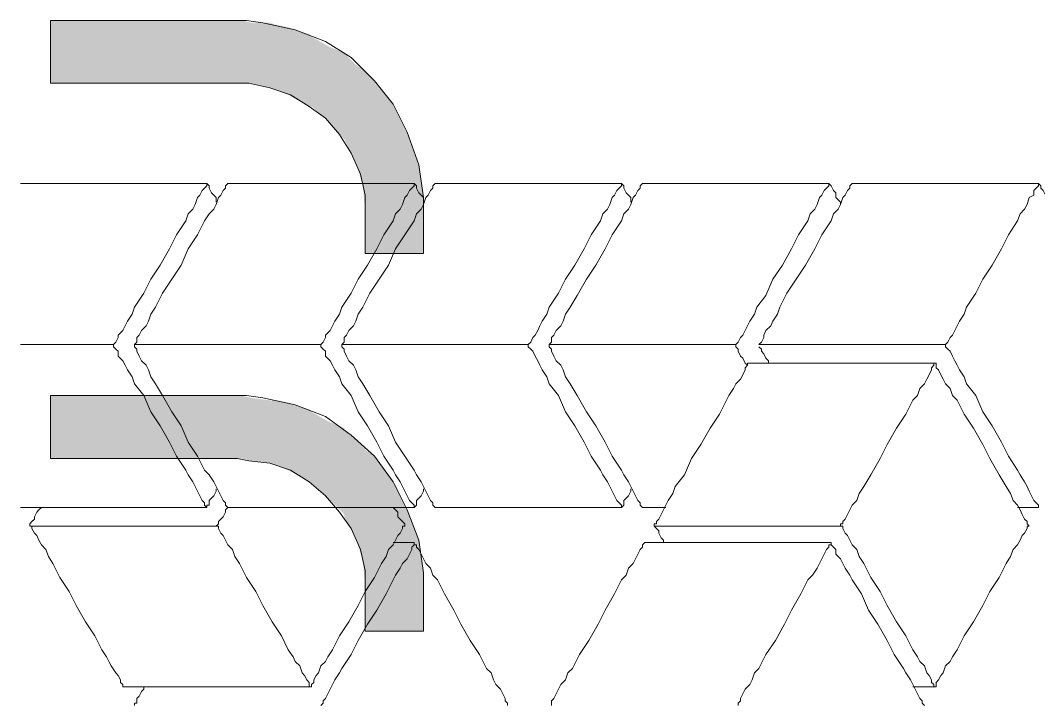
# Model space of a CAD drawing. Header units: millimetres. Extents: x 0 to 210, y 0 to 297.
# Drawn here: x 15.83 to 34.33, y 105.92 to 118.36 of the extents above; entities that cross this region are included whole.
import ezdxf

# ---------------------------------------------------------------- set-up
doc = ezdxf.new("R2010")
doc.units = ezdxf.units.MM
doc.header["$MEASUREMENT"] = 0
doc.layers.get('0').update_dxf_attribs({"linetype": 'CONTINUOUS'})

msp = doc.modelspace()

# ---------------------------------------------------------------- hatches: boundary and pattern name
at = {"true_color": 0x42556b}
for points in [[(16.425, 118.364), (16.383, 117.221), (16.383, 118.364)], [(16.425, 118.364), (16.425, 117.221), (16.383, 117.221)], [(16.552, 118.364), (16.425, 117.221), (16.425, 118.364)], [(16.552, 118.364), (16.552, 117.221), (16.425, 117.221)], [(16.722, 118.364), (16.552, 117.221), (16.552, 118.364)], [(16.722, 118.364), (16.722, 117.221), (16.552, 117.221)], [(16.806, 118.364), (16.722, 117.221), (16.722, 118.364)], [(16.806, 118.364), (16.806, 117.221), (16.722, 117.221)], [(16.933, 118.364), (16.806, 117.221), (16.806, 118.364)], [(16.933, 118.364), (16.933, 117.221), (16.806, 117.221)], [(17.187, 118.364), (16.933, 117.221), (16.933, 118.364)], [(17.187, 118.364), (17.187, 117.221), (16.933, 117.221)], [(17.484, 118.364), (17.187, 117.221), (17.187, 118.364)], [(17.484, 118.364), (17.484, 117.221), (17.187, 117.221)], [(18.076, 118.364), (17.484, 117.221), (17.484, 118.364)], [(18.076, 118.364), (18.076, 117.221), (17.484, 117.221)], [(18.711, 118.364), (18.076, 117.221), (18.076, 118.364)], [(18.711, 118.364), (18.711, 117.221), (18.076, 117.221)], [(19.008, 118.364), (18.711, 117.221), (18.711, 118.364)], [(19.008, 118.364), (19.008, 117.221), (18.711, 117.221)], [(19.262, 118.364), (19.008, 117.221), (19.008, 118.364)], [(19.262, 118.364), (19.262, 117.221), (19.008, 117.221)], [(19.389, 118.364), (19.262, 117.221), (19.262, 118.364)], [(19.389, 118.364), (19.389, 117.221), (19.262, 117.221)], [(19.473, 118.364), (19.389, 117.221), (19.389, 118.364)], [(19.473, 118.364), (19.473, 117.221), (19.389, 117.221)], [(19.643, 118.364), (19.473, 117.221), (19.473, 118.364)], [(19.643, 118.364), (19.643, 117.221), (19.473, 117.221)], [(19.77, 118.364), (19.643, 117.221), (19.643, 118.364)], [(19.77, 118.364), (19.77, 117.221), (19.643, 117.221)], [(19.812, 118.364), (19.77, 117.221), (19.77, 118.364)], [(19.812, 118.364), (19.812, 117.221), (19.77, 117.221)], [(19.854, 118.364), (19.812, 117.221), (19.812, 118.364)], [(19.854, 118.364), (19.854, 117.221), (19.812, 117.221)], [(20.024, 118.322), (19.854, 117.221), (19.854, 118.364)], [(20.024, 118.322), (20.024, 117.221), (19.854, 117.221)], [(20.362, 118.322), (20.024, 117.221), (20.024, 118.322)], [(20.362, 118.322), (20.362, 117.136), (20.024, 117.221)], [(20.489, 118.279), (20.362, 117.136), (20.362, 118.322)], [(20.489, 118.279), (20.489, 117.094), (20.362, 117.136)], [(20.701, 118.237), (20.489, 117.094), (20.489, 118.279)], [(20.701, 118.237), (20.701, 117.009), (20.489, 117.094)], [(21.082, 118.11), (20.701, 117.009), (20.701, 118.237)], [(21.082, 118.11), (21.082, 116.798), (20.701, 117.009)], [(21.124, 118.068), (21.082, 116.798), (21.082, 118.11)], [(21.124, 118.068), (21.124, 116.798), (21.082, 116.798)], [(21.421, 117.898), (21.124, 116.798), (21.124, 118.068)], [(21.421, 117.898), (21.421, 116.544), (21.124, 116.798)], [(21.717, 117.771), (21.421, 116.544), (21.421, 117.898)], [(21.717, 117.771), (21.717, 116.205), (21.421, 116.544)], [(21.929, 117.56), (21.717, 116.205), (21.717, 117.771)], [(21.929, 117.56), (21.929, 115.782), (21.717, 116.205)], [(22.056, 117.475), (21.929, 115.782), (21.929, 117.56)], [(22.056, 117.475), (22.056, 115.358), (21.929, 115.782)], [(22.098, 117.433), (22.056, 115.358), (22.056, 117.475)], [(22.098, 117.433), (22.098, 114.893), (22.056, 115.358)], [(22.14, 117.39), (22.098, 114.131), (22.098, 117.433)], [(22.14, 117.39), (22.14, 114.131), (22.098, 114.131)], [(22.183, 117.348), (22.14, 114.131), (22.14, 117.39)], [(22.183, 117.348), (22.183, 114.131), (22.14, 114.131)], [(22.352, 117.136), (22.183, 114.131), (22.183, 117.348)], [(22.352, 117.136), (22.352, 114.131), (22.183, 114.131)], [(22.606, 116.84), (22.352, 114.131), (22.352, 117.136)], [(22.606, 116.84), (22.606, 114.131), (22.352, 114.131)], [(22.648, 116.755), (22.606, 114.131), (22.606, 116.84)], [(22.648, 116.755), (22.648, 114.131), (22.606, 114.131)], [(22.902, 116.247), (22.648, 114.131), (22.648, 116.755)], [(22.902, 116.247), (22.902, 114.131), (22.648, 114.131)], [(22.987, 115.951), (22.902, 114.131), (22.902, 116.247)], [(22.987, 115.951), (22.987, 114.131), (22.902, 114.131)], [(23.072, 115.739), (22.987, 114.131), (22.987, 115.951)], [(23.072, 115.739), (23.072, 114.131), (22.987, 114.131)], [(23.114, 115.443), (23.072, 114.131), (23.072, 115.739)], [(23.114, 115.443), (23.114, 114.131), (23.072, 114.131)], [(23.156, 115.231), (23.114, 114.131), (23.114, 115.443)], [(23.156, 115.231), (23.156, 114.131), (23.114, 114.131)], [(16.425, 111.548), (16.383, 110.405), (16.383, 111.548)], [(16.425, 111.548), (16.425, 110.405), (16.383, 110.405)], [(16.552, 111.548), (16.425, 110.405), (16.425, 111.548)], [(16.552, 111.548), (16.552, 110.405), (16.425, 110.405)], [(16.722, 111.548), (16.552, 110.405), (16.552, 111.548)], [(16.722, 111.548), (16.722, 110.405), (16.552, 110.405)], [(16.806, 111.548), (16.722, 110.405), (16.722, 111.548)], [(16.806, 111.548), (16.806, 110.405), (16.722, 110.405)], [(16.933, 111.548), (16.806, 110.405), (16.806, 111.548)], [(16.933, 111.548), (16.933, 110.405), (16.806, 110.405)], [(17.187, 111.548), (16.933, 110.405), (16.933, 111.548)], [(17.187, 111.548), (17.187, 110.405), (16.933, 110.405)], [(17.484, 111.548), (17.187, 110.405), (17.187, 111.548)], [(17.484, 111.548), (17.484, 110.405), (17.187, 110.405)], [(18.076, 111.548), (17.484, 110.405), (17.484, 111.548)], [(18.076, 111.548), (18.076, 110.405), (17.484, 110.405)], [(18.711, 111.548), (18.076, 110.405), (18.076, 111.548)], [(18.711, 111.548), (18.711, 110.405), (18.076, 110.405)], [(19.008, 111.548), (18.711, 110.405), (18.711, 111.548)], [(19.008, 111.548), (19.008, 110.405), (18.711, 110.405)], [(19.262, 111.548), (19.008, 110.405), (19.008, 111.548)], [(19.262, 111.548), (19.262, 110.405), (19.008, 110.405)], [(19.389, 111.548), (19.262, 110.405), (19.262, 111.548)], [(19.389, 111.548), (19.389, 110.405), (19.262, 110.405)], [(19.473, 111.548), (19.389, 110.405), (19.389, 111.548)], [(19.473, 111.548), (19.473, 110.405), (19.389, 110.405)], [(19.643, 111.548), (19.473, 110.405), (19.473, 111.548)], [(19.643, 111.548), (19.643, 110.405), (19.473, 110.405)], [(19.77, 111.548), (19.643, 110.405), (19.643, 111.548)], [(19.77, 111.548), (19.77, 110.405), (19.643, 110.405)], [(19.812, 111.548), (19.77, 110.405), (19.77, 111.548)], [(19.812, 111.548), (19.812, 110.405), (19.77, 110.405)], [(19.854, 111.548), (19.812, 110.405), (19.812, 111.548)], [(19.854, 111.548), (19.854, 110.405), (19.812, 110.405)], [(20.024, 111.506), (19.854, 110.405), (19.854, 111.548)], [(20.024, 111.506), (20.024, 110.363), (19.854, 110.405)], [(20.362, 111.464), (20.024, 110.363), (20.024, 111.506)], [(20.362, 111.464), (20.362, 110.321), (20.024, 110.363)], [(20.489, 111.464), (20.362, 110.321), (20.362, 111.464)], [(20.489, 111.464), (20.489, 110.278), (20.362, 110.321)], [(20.701, 111.421), (20.489, 110.278), (20.489, 111.464)], [(20.701, 111.421), (20.701, 110.194), (20.489, 110.278)], [(21.082, 111.294), (20.701, 110.194), (20.701, 111.421)], [(21.082, 111.294), (21.082, 109.982), (20.701, 110.194)], [(21.124, 111.252), (21.082, 109.982), (21.082, 111.294)], [(21.124, 111.252), (21.124, 109.94), (21.082, 109.982)], [(21.421, 111.083), (21.124, 109.94), (21.124, 111.252)], [(21.421, 111.083), (21.421, 109.686), (21.124, 109.94)], [(21.717, 110.956), (21.421, 109.686), (21.421, 111.083)], [(21.717, 110.956), (21.717, 109.389), (21.421, 109.686)], [(21.929, 110.744), (21.717, 109.347), (21.717, 110.913)], [(21.929, 110.744), (21.929, 108.966), (21.717, 109.347)], [(22.056, 110.617), (21.929, 108.966), (21.929, 110.744)], [(22.056, 110.617), (22.056, 108.543), (21.929, 108.966)], [(22.098, 110.575), (22.056, 108.543), (22.056, 110.617)], [(22.098, 110.575), (22.098, 108.077), (22.056, 108.543)], [(22.14, 110.532), (22.098, 107.315), (22.098, 110.575)], [(22.14, 110.532), (22.14, 107.273), (22.098, 107.315)], [(22.183, 110.532), (22.14, 107.273), (22.14, 110.532)], [(22.183, 110.532), (22.183, 107.273), (22.14, 107.273)], [(22.352, 110.321), (22.183, 107.273), (22.183, 110.532)], [(22.352, 110.321), (22.352, 107.273), (22.183, 107.273)], [(22.606, 109.982), (22.352, 107.273), (22.352, 110.321)], [(22.606, 109.982), (22.606, 107.273), (22.352, 107.273)], [(22.648, 109.94), (22.606, 107.273), (22.606, 109.982)], [(22.648, 109.94), (22.648, 107.273), (22.606, 107.273)], [(22.902, 109.389), (22.648, 107.273), (22.648, 109.94)], [(22.902, 109.389), (22.902, 107.273), (22.648, 107.273)], [(22.987, 109.135), (22.902, 107.273), (22.902, 109.389)], [(22.987, 109.135), (22.987, 107.273), (22.902, 107.273)], [(23.072, 108.924), (22.987, 107.273), (22.987, 109.135)], [(23.072, 108.924), (23.072, 107.273), (22.987, 107.273)], [(23.114, 108.585), (23.072, 107.273), (23.072, 108.924)], [(23.114, 108.585), (23.114, 107.273), (23.072, 107.273)], [(23.156, 108.416), (23.114, 107.273), (23.114, 108.585)], [(23.156, 108.416), (23.156, 107.273), (23.114, 107.273)]]:
    msp.add_hatch(color=0, dxfattribs=at).paths.add_polyline_path(points)

# ---------------------------------------------------------------- linework, layer by layer
at = {"color": 0, "linetype": 'Continuous', "lineweight": 9, "true_color": 0x42556b}
for points in [[(16.383, 118.364), (16.425, 118.364), (16.51, 118.364), (16.806, 118.364), (17.272, 118.364), (17.78, 118.364), (18.881, 118.364), (19.346, 118.364), (19.643, 118.364), (19.77, 118.364), (19.812, 118.364), (19.939, 118.364), (20.235, 118.322), (20.828, 118.195), (21.378, 117.983), (21.844, 117.687), (22.267, 117.263), (22.606, 116.84), (22.86, 116.332), (23.072, 115.739), (23.156, 115.147), (23.156, 115.02), (23.156, 114.935), (23.156, 114.893), (23.156, 114.766), (23.156, 114.3), (23.156, 114.131), (23.114, 114.131), (22.86, 114.131), (22.521, 114.131), (22.225, 114.131), (22.14, 114.131), (22.098, 114.131), (22.098, 114.215), (22.098, 114.427), (22.098, 114.681), (22.098, 114.85), (22.098, 114.893), (22.098, 114.977), (22.098, 115.189), (22.013, 115.57), (21.844, 115.951), (21.632, 116.29), (21.378, 116.586), (21.082, 116.798), (20.743, 117.009), (20.362, 117.136), (19.981, 117.221), (19.77, 117.221), (19.727, 117.221), (19.6, 117.221), (19.262, 117.221), (18.796, 117.221), (18.246, 117.221), (17.187, 117.221), (16.764, 117.221), (16.595, 117.221), (16.468, 117.221), (16.425, 117.221), (16.383, 117.221), (16.383, 117.263), (16.383, 117.39), (16.383, 117.517), (16.383, 117.898), (16.383, 118.237), (16.383, 118.322)], [(16.383, 111.548), (16.425, 111.548), (16.51, 111.548), (16.806, 111.548), (17.272, 111.548), (17.78, 111.548), (18.881, 111.548), (19.346, 111.548), (19.643, 111.548), (19.77, 111.548), (19.812, 111.548), (19.939, 111.548), (20.235, 111.506), (20.828, 111.379), (21.378, 111.167), (21.844, 110.829), (22.267, 110.448), (22.606, 109.982), (22.86, 109.474), (23.072, 108.924), (23.156, 108.331), (23.156, 108.204), (23.156, 108.119), (23.156, 108.077), (23.156, 107.95), (23.156, 107.484), (23.156, 107.315), (23.156, 107.273), (23.114, 107.273), (22.86, 107.273), (22.521, 107.273), (22.225, 107.273), (22.14, 107.273), (22.098, 107.273), (22.098, 107.315), (22.098, 107.4), (22.098, 107.611), (22.098, 107.865), (22.098, 108.035), (22.098, 108.077), (22.098, 108.162), (22.098, 108.373), (22.013, 108.754), (21.844, 109.135), (21.632, 109.432), (21.378, 109.728), (21.082, 109.982), (20.743, 110.194), (20.362, 110.321), (19.981, 110.363), (19.77, 110.405), (19.727, 110.405), (19.6, 110.405), (19.262, 110.405), (18.796, 110.405), (18.246, 110.405), (17.187, 110.405), (16.764, 110.405), (16.595, 110.405), (16.468, 110.405), (16.425, 110.405), (16.383, 110.405), (16.383, 110.448), (16.383, 110.532), (16.383, 110.702), (16.383, 111.083), (16.383, 111.379), (16.383, 111.506)]]:
    msp.add_lwpolyline(points, close=True, dxfattribs=at)
at = {"color": 0, "linetype": 'Continuous', "lineweight": 18, "true_color": 0xb1b4b4}
for points in [[(19.219, 115.401), (19.177, 115.401), (19.135, 115.401), (19.092, 115.401), (19.008, 115.401), (18.923, 115.401), (18.796, 115.401), (18.669, 115.401), (18.584, 115.401), (18.415, 115.401), (18.161, 115.401), (17.822, 115.401), (17.526, 115.401), (17.187, 115.401), (16.891, 115.401), (16.595, 115.401), (16.468, 115.401), (16.341, 115.401), (16.256, 115.401), (16.129, 115.401), (16.044, 115.401), (15.96, 115.401), (15.917, 115.401), (15.875, 115.401), (15.833, 115.401)], [(19.219, 115.401), (19.219, 115.358), (19.177, 115.316), (19.135, 115.274), (19.092, 115.189), (19.05, 115.147), (19.008, 115.02), (18.965, 114.935), (18.881, 114.85), (18.838, 114.723), (18.669, 114.469), (18.542, 114.215), (18.373, 113.919), (18.203, 113.665), (18.076, 113.411), (17.907, 113.157), (17.865, 113.03), (17.78, 112.903), (17.738, 112.818), (17.695, 112.734), (17.611, 112.649), (17.611, 112.607), (17.568, 112.522), (17.526, 112.48)], [(17.907, 112.48), (17.949, 112.522), (17.949, 112.607), (17.992, 112.649), (18.034, 112.734), (18.119, 112.818), (18.161, 112.903), (18.203, 113.03), (18.288, 113.157), (18.415, 113.411), (18.584, 113.665), (18.754, 113.919), (18.881, 114.215), (19.05, 114.469), (19.177, 114.723), (19.262, 114.85), (19.346, 114.935), (19.389, 115.02), (19.431, 115.147), (19.473, 115.189), (19.516, 115.274), (19.558, 115.316), (19.558, 115.358), (19.6, 115.401)], [(19.219, 115.401), (19.262, 115.358), (19.262, 115.316), (19.304, 115.231), (19.346, 115.189), (19.389, 115.147), (19.389, 115.104), (19.389, 115.062)], [(22.987, 115.401), (22.945, 115.401), (22.902, 115.401), (22.86, 115.401), (22.775, 115.401), (22.691, 115.401), (22.564, 115.401), (22.437, 115.401), (22.352, 115.401), (22.183, 115.401), (21.929, 115.401), (21.59, 115.401), (21.294, 115.401), (20.955, 115.401), (20.659, 115.401), (20.362, 115.401), (20.235, 115.401), (20.108, 115.401), (20.024, 115.401), (19.897, 115.401), (19.812, 115.401), (19.727, 115.401), (19.685, 115.401), (19.643, 115.401), (19.6, 115.401)], [(22.987, 115.401), (22.987, 115.358), (22.945, 115.316), (22.902, 115.274), (22.86, 115.189), (22.818, 115.147), (22.775, 115.02), (22.733, 114.935), (22.648, 114.85), (22.606, 114.723), (22.437, 114.469), (22.31, 114.215), (22.14, 113.919), (21.971, 113.665), (21.844, 113.411), (21.675, 113.157), (21.632, 113.03), (21.548, 112.903), (21.505, 112.818), (21.463, 112.734), (21.378, 112.649), (21.378, 112.607), (21.336, 112.522), (21.294, 112.48)], [(21.675, 112.48), (21.717, 112.522), (21.717, 112.607), (21.759, 112.649), (21.802, 112.734), (21.886, 112.818), (21.929, 112.903), (21.971, 113.03), (22.056, 113.157), (22.183, 113.411), (22.352, 113.665), (22.521, 113.919), (22.648, 114.215), (22.818, 114.469), (22.987, 114.723), (23.029, 114.85), (23.114, 114.935), (23.156, 115.02), (23.199, 115.147), (23.241, 115.189), (23.283, 115.274), (23.326, 115.316), (23.326, 115.358), (23.368, 115.401)], [(22.987, 115.401), (23.029, 115.358), (23.029, 115.316), (23.072, 115.231), (23.114, 115.189), (23.156, 115.147), (23.156, 115.104), (23.156, 115.062)], [(26.755, 115.401), (26.712, 115.401), (26.67, 115.401), (26.628, 115.401), (26.543, 115.401), (26.458, 115.401), (26.331, 115.401), (26.247, 115.401), (26.12, 115.401), (25.95, 115.401), (25.696, 115.401), (25.358, 115.401), (25.061, 115.401), (24.723, 115.401), (24.426, 115.401), (24.13, 115.401), (24.003, 115.401), (23.876, 115.401), (23.791, 115.401), (23.664, 115.401), (23.58, 115.401), (23.495, 115.401), (23.453, 115.401), (23.41, 115.401), (23.368, 115.401)], [(26.755, 115.401), (26.755, 115.358), (26.712, 115.316), (26.67, 115.274), (26.628, 115.189), (26.585, 115.147), (26.543, 115.02), (26.501, 114.935), (26.416, 114.85), (26.374, 114.723), (26.204, 114.469), (26.077, 114.215), (25.908, 113.919), (25.739, 113.665), (25.612, 113.411), (25.442, 113.157), (25.4, 113.03), (25.315, 112.903), (25.273, 112.818), (25.231, 112.734), (25.188, 112.649), (25.146, 112.607), (25.104, 112.522), (25.061, 112.48)], [(25.442, 112.48), (25.485, 112.522), (25.485, 112.607), (25.527, 112.649), (25.569, 112.734), (25.654, 112.818), (25.696, 112.903), (25.739, 113.03), (25.823, 113.157), (25.95, 113.369), (26.12, 113.665), (26.289, 113.919), (26.458, 114.215), (26.585, 114.469), (26.755, 114.723), (26.797, 114.85), (26.882, 114.935), (26.924, 115.02), (26.966, 115.147), (27.009, 115.189), (27.051, 115.274), (27.093, 115.316), (27.093, 115.358), (27.136, 115.401)], [(26.755, 115.401), (26.797, 115.358), (26.797, 115.316), (26.839, 115.231), (26.882, 115.189), (26.924, 115.147), (26.924, 115.104), (26.924, 115.062)], [(30.522, 115.401), (30.48, 115.401), (30.438, 115.401), (30.395, 115.401), (30.311, 115.401), (30.226, 115.401), (30.099, 115.401), (30.014, 115.401), (29.887, 115.401), (29.718, 115.401), (29.464, 115.401), (29.125, 115.401), (28.829, 115.401), (28.49, 115.401), (28.194, 115.401), (27.898, 115.401), (27.771, 115.401), (27.644, 115.401), (27.559, 115.401), (27.432, 115.401), (27.347, 115.401), (27.263, 115.401), (27.22, 115.401), (27.178, 115.401), (27.136, 115.401)], [(30.522, 115.401), (30.522, 115.358), (30.48, 115.316), (30.438, 115.274), (30.395, 115.189), (30.353, 115.147), (30.311, 115.02), (30.268, 114.935), (30.184, 114.85), (30.141, 114.723), (29.972, 114.469), (29.845, 114.215), (29.676, 113.919), (29.506, 113.665), (29.379, 113.369), (29.21, 113.157), (29.168, 113.03), (29.083, 112.903), (29.041, 112.818), (28.998, 112.734), (28.956, 112.649), (28.914, 112.607), (28.871, 112.522), (28.829, 112.48)], [(29.252, 112.48), (29.295, 112.522), (29.337, 112.607), (29.337, 112.649), (29.379, 112.734), (29.464, 112.818), (29.506, 112.903), (29.591, 113.03), (29.633, 113.157), (29.76, 113.411), (29.93, 113.665), (30.099, 113.919), (30.268, 114.215), (30.395, 114.469), (30.565, 114.723), (30.607, 114.85), (30.692, 114.935), (30.734, 115.02), (30.776, 115.147), (30.819, 115.189), (30.861, 115.274), (30.903, 115.316), (30.903, 115.358), (30.946, 115.401)], [(30.522, 115.401), (30.565, 115.358), (30.607, 115.274), (30.649, 115.231), (30.649, 115.147), (30.692, 115.104), (30.734, 115.062), (30.734, 115.02)], [(34.332, 115.401), (34.29, 115.401), (34.248, 115.401), (34.205, 115.401), (34.121, 115.401), (34.036, 115.401), (33.909, 115.401), (33.824, 115.401), (33.697, 115.401), (33.57, 115.401), (33.274, 115.401), (32.978, 115.401), (32.639, 115.401), (32.343, 115.401), (32.004, 115.401), (31.75, 115.401), (31.581, 115.401), (31.454, 115.401), (31.369, 115.401), (31.242, 115.401), (31.157, 115.401), (31.073, 115.401), (31.03, 115.401), (30.988, 115.401), (30.946, 115.401)], [(34.332, 115.401), (34.332, 115.358), (34.29, 115.316), (34.248, 115.274), (34.248, 115.189), (34.163, 115.147), (34.121, 115.02), (34.078, 114.935), (33.994, 114.85), (33.951, 114.723), (33.782, 114.469), (33.655, 114.215), (33.486, 113.919), (33.316, 113.665), (33.189, 113.411), (33.02, 113.157), (32.978, 113.03), (32.893, 112.903), (32.851, 112.818), (32.808, 112.734), (32.766, 112.649), (32.724, 112.607), (32.681, 112.522), (32.639, 112.48)], [(34.332, 115.401), (34.375, 115.358), (34.375, 115.316), (34.417, 115.274), (34.459, 115.189), (34.502, 115.147), (34.544, 115.02), (34.586, 114.935), (34.671, 114.85), (34.713, 114.723), (34.883, 114.469), (35.01, 114.215), (35.179, 113.919), (35.348, 113.665), (35.518, 113.411), (35.645, 113.157), (35.729, 113.03), (35.772, 112.903), (35.814, 112.818), (35.899, 112.734), (35.941, 112.649), (35.983, 112.607), (35.983, 112.522), (36.026, 112.48)], [(17.526, 112.48), (17.526, 112.437), (17.568, 112.395), (17.611, 112.353), (17.611, 112.268), (17.695, 112.183), (17.738, 112.099), (17.78, 112.014), (17.865, 111.887), (17.907, 111.76), (18.076, 111.548), (18.203, 111.252), (18.373, 110.998), (18.542, 110.702), (18.669, 110.448), (18.838, 110.194), (18.881, 110.109), (18.965, 109.982), (19.008, 109.897), (19.05, 109.813), (19.092, 109.728), (19.135, 109.643), (19.177, 109.601), (19.177, 109.559), (19.219, 109.516), (19.177, 109.516), (19.135, 109.516), (19.05, 109.516), (19.008, 109.516), (18.923, 109.516), (18.796, 109.516), (18.669, 109.516), (18.542, 109.516), (18.415, 109.516), (18.161, 109.516), (17.822, 109.516), (17.526, 109.516), (17.187, 109.516), (16.891, 109.516), (16.595, 109.516), (16.468, 109.516), (16.341, 109.516), (16.256, 109.516), (16.129, 109.516), (16.044, 109.516), (15.96, 109.516), (15.917, 109.516), (15.875, 109.516), (15.833, 109.516)], [(17.526, 112.48), (17.484, 112.48), (17.441, 112.48), (17.357, 112.48), (17.314, 112.48), (17.187, 112.48), (17.103, 112.48), (16.976, 112.48), (16.849, 112.48), (16.722, 112.48), (16.425, 112.48), (16.129, 112.48), (15.833, 112.48)], [(17.907, 112.48), (17.907, 112.437), (17.949, 112.395), (17.949, 112.353), (17.992, 112.268), (18.034, 112.183), (18.119, 112.099), (18.161, 112.014), (18.203, 111.887), (18.288, 111.76), (18.415, 111.548), (18.584, 111.252), (18.754, 110.998), (18.881, 110.702), (19.05, 110.448), (19.177, 110.194), (19.262, 110.109), (19.346, 109.982), (19.389, 109.897), (19.431, 109.813), (19.473, 109.728), (19.516, 109.643), (19.558, 109.601), (19.558, 109.559), (19.6, 109.516)], [(21.294, 112.48), (21.251, 112.48), (21.209, 112.48), (21.124, 112.48), (21.082, 112.48), (20.955, 112.48), (20.87, 112.48), (20.743, 112.48), (20.616, 112.48), (20.489, 112.48), (20.235, 112.48), (19.897, 112.48), (19.6, 112.48), (19.262, 112.48), (18.965, 112.48), (18.669, 112.48), (18.542, 112.48), (18.415, 112.48), (18.33, 112.48), (18.203, 112.48), (18.119, 112.48), (18.034, 112.48), (17.992, 112.48), (17.949, 112.48), (17.907, 112.48)], [(21.294, 112.48), (21.294, 112.437), (21.336, 112.395), (21.378, 112.353), (21.378, 112.268), (21.463, 112.183), (21.505, 112.099), (21.548, 112.014), (21.632, 111.887), (21.675, 111.76), (21.844, 111.548), (21.971, 111.252), (22.14, 110.998), (22.31, 110.702), (22.437, 110.448), (22.606, 110.194), (22.648, 110.109), (22.733, 109.982), (22.775, 109.897), (22.818, 109.813), (22.86, 109.728), (22.902, 109.643), (22.945, 109.601), (22.987, 109.559), (22.987, 109.516), (22.945, 109.516), (22.902, 109.516), (22.86, 109.516), (22.775, 109.516), (22.691, 109.516), (22.564, 109.516), (22.437, 109.516), (22.352, 109.516), (22.183, 109.516), (21.929, 109.516), (21.59, 109.516), (21.294, 109.516), (20.955, 109.516), (20.659, 109.516), (20.362, 109.516), (20.235, 109.516), (20.108, 109.516), (20.024, 109.516), (19.897, 109.516), (19.812, 109.516), (19.727, 109.516), (19.685, 109.516), (19.643, 109.516), (19.6, 109.516)], [(21.675, 112.48), (21.675, 112.437), (21.717, 112.395), (21.717, 112.353), (21.759, 112.268), (21.802, 112.183), (21.886, 112.099), (21.929, 112.014), (21.971, 111.887), (22.056, 111.76), (22.183, 111.548), (22.352, 111.252), (22.521, 110.998), (22.648, 110.702), (22.818, 110.448), (22.987, 110.194), (23.029, 110.109), (23.114, 109.982), (23.156, 109.897), (23.199, 109.813), (23.241, 109.728), (23.283, 109.643), (23.326, 109.601), (23.326, 109.559), (23.368, 109.516)], [(25.061, 112.48), (25.019, 112.48), (24.977, 112.48), (24.892, 112.48), (24.85, 112.48), (24.723, 112.48), (24.638, 112.48), (24.511, 112.48), (24.384, 112.48), (24.257, 112.48), (24.003, 112.48), (23.664, 112.48), (23.368, 112.48), (23.029, 112.48), (22.733, 112.48), (22.437, 112.48), (22.31, 112.48), (22.183, 112.48), (22.098, 112.48), (21.971, 112.48), (21.886, 112.48), (21.802, 112.48), (21.759, 112.48), (21.717, 112.48), (21.675, 112.48)], [(25.061, 112.48), (25.061, 112.437), (25.104, 112.395), (25.146, 112.353), (25.188, 112.268), (25.231, 112.183), (25.273, 112.099), (25.315, 112.014), (25.4, 111.887), (25.442, 111.76), (25.612, 111.548), (25.739, 111.252), (25.908, 110.998), (26.077, 110.702), (26.204, 110.448), (26.374, 110.194), (26.416, 110.109), (26.501, 109.982), (26.543, 109.897), (26.585, 109.813), (26.628, 109.728), (26.67, 109.643), (26.712, 109.601), (26.755, 109.559), (26.755, 109.516), (26.712, 109.516), (26.67, 109.516), (26.628, 109.516), (26.543, 109.516), (26.458, 109.516), (26.331, 109.516), (26.204, 109.516), (26.12, 109.516), (25.95, 109.516), (25.696, 109.516), (25.358, 109.516), (25.061, 109.516), (24.723, 109.516), (24.426, 109.516), (24.13, 109.516), (24.003, 109.516), (23.876, 109.516), (23.791, 109.516), (23.664, 109.516), (23.58, 109.516), (23.495, 109.516), (23.453, 109.516), (23.41, 109.516), (23.368, 109.516)], [(25.442, 112.48), (25.442, 112.437), (25.485, 112.395), (25.485, 112.353), (25.527, 112.268), (25.569, 112.183), (25.654, 112.099), (25.696, 112.014), (25.739, 111.887), (25.823, 111.76), (25.95, 111.548), (26.12, 111.252), (26.289, 110.998), (26.458, 110.702), (26.585, 110.448), (26.755, 110.194), (26.797, 110.109), (26.882, 109.982), (26.924, 109.897), (26.966, 109.813), (27.009, 109.728), (27.051, 109.643), (27.093, 109.601), (27.093, 109.559), (27.136, 109.516)], [(28.829, 112.48), (28.787, 112.48), (28.744, 112.48), (28.66, 112.48), (28.617, 112.48), (28.533, 112.48), (28.406, 112.48), (28.279, 112.48), (28.152, 112.48), (28.025, 112.48), (27.771, 112.48), (27.432, 112.48), (27.136, 112.48), (26.797, 112.48), (26.501, 112.48), (26.204, 112.48), (26.077, 112.48), (25.95, 112.48), (25.866, 112.48), (25.739, 112.48), (25.654, 112.48), (25.569, 112.48), (25.527, 112.48), (25.485, 112.48), (25.442, 112.48)], [(28.829, 112.48), (28.829, 112.437), (28.871, 112.395), (28.871, 112.353), (28.914, 112.268), (28.956, 112.226), (28.998, 112.141), (29.041, 112.099)], [(32.639, 112.48), (32.597, 112.48), (32.554, 112.48), (32.512, 112.48), (32.427, 112.48), (32.343, 112.48), (32.216, 112.48), (32.089, 112.48), (32.004, 112.48), (31.835, 112.48), (31.581, 112.48), (31.242, 112.48), (30.946, 112.48), (30.607, 112.48), (30.311, 112.48), (30.014, 112.48), (29.887, 112.48), (29.76, 112.48), (29.676, 112.48), (29.549, 112.48), (29.464, 112.48), (29.379, 112.48), (29.337, 112.48), (29.295, 112.48), (29.252, 112.48)], [(32.639, 112.48), (32.639, 112.437), (32.681, 112.395), (32.724, 112.353), (32.766, 112.268), (32.808, 112.183), (32.851, 112.099), (32.893, 112.014), (32.978, 111.887), (33.02, 111.76), (33.189, 111.548), (33.316, 111.252), (33.486, 110.998), (33.655, 110.702), (33.782, 110.448), (33.951, 110.194), (33.994, 110.109), (34.078, 109.982), (34.121, 109.897), (34.163, 109.813), (34.205, 109.728), (34.248, 109.643), (34.29, 109.601), (34.332, 109.559), (34.332, 109.516), (34.29, 109.516), (34.205, 109.516), (34.163, 109.516), (34.078, 109.516), (34.036, 109.516), (33.951, 109.516)], [(29.252, 112.437), (29.295, 112.395), (29.295, 112.353), (29.337, 112.31), (29.379, 112.226), (29.422, 112.183), (29.422, 112.141)], [(27.347, 109.178), (27.347, 109.22), (27.39, 109.22), (27.39, 109.262), (27.432, 109.305), (27.474, 109.389), (27.517, 109.474), (27.559, 109.559), (27.601, 109.643), (27.686, 109.77), (27.728, 109.897), (27.898, 110.109), (28.025, 110.405), (28.194, 110.659), (28.363, 110.956), (28.533, 111.21), (28.66, 111.464), (28.702, 111.548), (28.787, 111.675), (28.829, 111.76), (28.914, 111.845), (28.956, 111.929), (28.998, 112.014), (28.998, 112.056), (29.041, 112.099), (29.041, 112.141)], [(32.427, 112.141), (32.343, 112.141), (32.3, 112.141), (32.216, 112.141), (32.131, 112.141), (32.046, 112.141), (31.919, 112.141), (31.792, 112.141), (31.665, 112.141), (31.369, 112.141), (31.073, 112.141), (30.734, 112.141), (30.438, 112.141), (30.141, 112.141), (29.845, 112.141), (29.718, 112.141), (29.591, 112.141), (29.464, 112.141), (29.379, 112.141), (29.252, 112.141), (29.21, 112.141), (29.125, 112.141), (29.083, 112.141), (29.041, 112.141)], [(32.427, 112.141), (32.427, 112.099), (32.385, 112.056), (32.385, 112.014), (32.343, 111.929), (32.3, 111.845), (32.258, 111.76), (32.173, 111.675), (32.131, 111.548), (32.046, 111.464), (31.919, 111.21), (31.75, 110.956), (31.581, 110.659), (31.454, 110.405), (31.284, 110.109), (31.157, 109.897), (31.073, 109.77), (31.03, 109.643), (30.946, 109.559), (30.903, 109.474), (30.861, 109.389), (30.819, 109.305), (30.776, 109.262), (30.776, 109.22), (30.734, 109.22), (30.734, 109.178)], [(32.427, 112.141), (32.47, 112.141), (32.47, 112.099), (32.47, 112.056), (32.512, 112.014), (32.554, 111.929), (32.597, 111.845), (32.639, 111.76), (32.724, 111.675), (32.766, 111.548), (32.851, 111.464), (32.978, 111.21), (33.147, 110.956), (33.316, 110.659), (33.443, 110.405), (33.613, 110.109), (33.74, 109.897), (33.824, 109.77), (33.867, 109.643), (33.951, 109.559), (33.994, 109.474), (34.036, 109.389), (34.078, 109.305), (34.121, 109.262), (34.121, 109.22), (34.163, 109.178)], [(19.389, 109.855), (19.389, 109.813), (19.346, 109.728), (19.304, 109.686), (19.262, 109.643), (19.262, 109.559), (19.219, 109.559), (19.219, 109.516)], [(23.156, 109.855), (23.156, 109.813), (23.114, 109.728), (23.072, 109.686), (23.029, 109.643), (23.029, 109.559), (22.987, 109.516)], [(26.924, 109.855), (26.924, 109.813), (26.882, 109.728), (26.839, 109.686), (26.797, 109.643), (26.797, 109.559), (26.755, 109.516)], [(16.002, 109.178), (16.002, 109.22), (16.044, 109.262), (16.087, 109.305), (16.087, 109.347), (16.129, 109.432), (16.171, 109.474), (16.214, 109.516)], [(19.6, 109.516), (19.558, 109.474), (19.558, 109.432), (19.516, 109.347), (19.473, 109.305), (19.431, 109.262), (19.431, 109.22), (19.389, 109.178)], [(22.606, 109.516), (22.648, 109.474), (22.691, 109.432), (22.691, 109.347), (22.733, 109.305), (22.775, 109.262), (22.818, 109.22), (22.818, 109.178)], [(27.559, 109.516), (27.517, 109.516), (27.474, 109.516), (27.432, 109.516), (27.347, 109.516), (27.263, 109.516), (27.178, 109.516), (27.136, 109.516)], [(16.002, 109.178), (16.044, 109.178), (16.044, 109.135), (16.087, 109.051), (16.129, 109.008), (16.171, 108.924), (16.214, 108.839), (16.298, 108.754), (16.341, 108.627), (16.425, 108.5), (16.552, 108.246), (16.722, 107.992), (16.849, 107.738), (17.018, 107.442), (17.187, 107.188), (17.314, 106.934), (17.399, 106.807), (17.441, 106.722), (17.484, 106.638), (17.568, 106.511), (17.611, 106.468), (17.653, 106.384), (17.653, 106.341), (17.695, 106.299), (17.695, 106.257)], [(19.389, 109.178), (19.304, 109.178), (19.262, 109.178), (19.177, 109.178), (19.092, 109.178), (19.008, 109.178), (18.881, 109.178), (18.754, 109.178), (18.627, 109.178), (18.33, 109.178), (18.034, 109.178), (17.695, 109.178), (17.399, 109.178), (17.103, 109.178), (16.806, 109.178), (16.679, 109.178), (16.552, 109.178), (16.425, 109.178), (16.341, 109.178), (16.214, 109.178), (16.171, 109.178), (16.087, 109.178), (16.044, 109.178), (16.002, 109.178)], [(19.389, 109.178), (19.431, 109.178), (19.431, 109.135), (19.473, 109.051), (19.516, 109.008), (19.558, 108.924), (19.6, 108.839), (19.685, 108.754), (19.727, 108.627), (19.812, 108.5), (19.939, 108.246), (20.108, 107.992), (20.235, 107.738), (20.405, 107.442), (20.574, 107.188), (20.701, 106.934), (20.786, 106.807), (20.828, 106.722), (20.913, 106.638), (20.955, 106.511), (20.997, 106.468), (21.04, 106.384), (21.082, 106.341), (21.082, 106.299), (21.082, 106.257), (21.124, 106.257), (21.082, 106.257), (21.04, 106.257), (20.955, 106.257), (20.87, 106.257), (20.786, 106.257), (20.701, 106.257), (20.574, 106.257), (20.447, 106.257), (20.32, 106.257), (20.024, 106.257), (19.727, 106.257), (19.389, 106.257), (19.092, 106.257), (18.796, 106.257), (18.5, 106.257), (18.373, 106.257), (18.246, 106.257), (18.119, 106.257), (18.034, 106.257), (17.949, 106.257), (17.865, 106.257), (17.78, 106.257), (17.738, 106.257), (17.695, 106.257)], [(22.818, 109.178), (22.775, 109.178), (22.775, 109.135), (22.733, 109.051), (22.691, 109.008), (22.648, 108.924), (22.606, 108.839), (22.521, 108.754), (22.479, 108.627), (22.394, 108.5), (22.267, 108.246), (22.098, 107.992), (21.971, 107.738), (21.802, 107.442), (21.632, 107.188), (21.505, 106.934), (21.421, 106.807), (21.378, 106.722), (21.294, 106.638), (21.251, 106.511), (21.209, 106.468), (21.167, 106.384), (21.167, 106.341), (21.124, 106.299), (21.124, 106.257)], [(27.347, 109.178), (27.39, 109.135), (27.432, 109.093), (27.432, 109.051), (27.474, 108.966), (27.517, 108.924), (27.517, 108.881), (27.559, 108.881)], [(30.734, 109.178), (30.692, 109.178), (30.649, 109.178), (30.607, 109.178), (30.522, 109.178), (30.438, 109.178), (30.311, 109.178), (30.226, 109.178), (30.099, 109.178), (29.972, 109.178), (29.676, 109.178), (29.379, 109.178), (29.041, 109.178), (28.744, 109.178), (28.448, 109.178), (28.152, 109.178), (28.025, 109.178), (27.898, 109.178), (27.771, 109.178), (27.686, 109.178), (27.601, 109.178), (27.517, 109.178), (27.432, 109.178), (27.39, 109.178), (27.347, 109.178)], [(30.734, 109.178), (30.776, 109.178), (30.776, 109.135), (30.819, 109.051), (30.861, 109.008), (30.903, 108.924), (30.946, 108.839), (31.03, 108.754), (31.073, 108.627), (31.157, 108.5), (31.284, 108.246), (31.454, 107.992), (31.581, 107.738), (31.75, 107.442), (31.919, 107.188), (32.046, 106.934), (32.131, 106.807), (32.173, 106.722), (32.258, 106.638), (32.3, 106.511), (32.343, 106.468), (32.385, 106.384), (32.385, 106.341), (32.427, 106.299), (32.427, 106.257), (32.385, 106.257), (32.343, 106.257), (32.258, 106.257), (32.173, 106.257), (32.131, 106.257), (32.089, 106.257), (32.046, 106.257)], [(34.163, 109.178), (34.121, 109.178), (34.121, 109.135), (34.078, 109.051), (34.036, 109.008), (33.994, 108.924), (33.951, 108.839), (33.867, 108.754), (33.824, 108.627), (33.74, 108.5), (33.613, 108.246), (33.443, 107.992), (33.316, 107.738), (33.147, 107.442), (32.978, 107.188), (32.851, 106.934), (32.766, 106.807), (32.724, 106.722), (32.639, 106.638), (32.597, 106.511), (32.554, 106.468), (32.512, 106.384), (32.47, 106.341), (32.47, 106.299), (32.47, 106.257), (32.427, 106.257)], [(22.987, 108.881), (22.987, 108.839), (22.945, 108.797), (22.945, 108.754), (22.902, 108.67), (22.86, 108.585), (22.775, 108.5), (22.733, 108.416), (22.648, 108.289), (22.606, 108.204), (22.479, 107.95), (22.31, 107.654), (22.14, 107.4), (21.971, 107.103), (21.844, 106.849), (21.675, 106.595), (21.632, 106.511), (21.548, 106.384), (21.505, 106.299), (21.463, 106.214), (21.421, 106.13), (21.378, 106.045), (21.336, 106.003), (21.336, 105.96), (21.294, 105.918)], [(22.987, 108.881), (22.945, 108.881), (22.86, 108.881), (22.818, 108.881), (22.733, 108.881), (22.691, 108.881), (22.648, 108.881), (22.606, 108.881)], [(22.987, 108.881), (22.987, 108.839), (23.029, 108.839), (23.029, 108.797), (23.072, 108.754), (23.114, 108.67), (23.156, 108.585), (23.199, 108.5), (23.283, 108.416), (23.326, 108.289), (23.41, 108.204), (23.537, 107.95), (23.707, 107.654), (23.834, 107.4), (24.003, 107.103), (24.172, 106.849), (24.299, 106.595), (24.384, 106.511), (24.426, 106.384), (24.469, 106.299), (24.553, 106.214), (24.596, 106.13), (24.638, 106.045), (24.638, 106.003), (24.68, 105.96), (24.68, 105.918)], [(25.485, 105.918), (25.485, 105.96), (25.485, 106.003), (25.527, 106.045), (25.569, 106.13), (25.612, 106.214), (25.654, 106.299), (25.739, 106.384), (25.781, 106.511), (25.866, 106.595), (25.993, 106.849), (26.162, 107.103), (26.331, 107.4), (26.458, 107.654), (26.628, 107.95), (26.755, 108.204), (26.839, 108.289), (26.882, 108.416), (26.966, 108.5), (27.009, 108.585), (27.051, 108.67), (27.093, 108.754), (27.136, 108.797), (27.136, 108.839), (27.178, 108.881)], [(30.565, 108.881), (30.522, 108.881), (30.48, 108.881), (30.395, 108.881), (30.353, 108.881), (30.226, 108.881), (30.141, 108.881), (30.014, 108.881), (29.887, 108.881), (29.76, 108.881), (29.464, 108.881), (29.168, 108.881), (28.871, 108.881), (28.533, 108.881), (28.236, 108.881), (27.94, 108.881), (27.813, 108.881), (27.686, 108.881), (27.559, 108.881), (27.474, 108.881), (27.39, 108.881), (27.305, 108.881), (27.263, 108.881), (27.178, 108.881)], [(30.565, 108.881), (30.565, 108.839), (30.522, 108.839), (30.522, 108.797), (30.48, 108.754), (30.438, 108.67), (30.395, 108.585), (30.353, 108.5), (30.311, 108.416), (30.226, 108.289), (30.141, 108.204), (30.014, 107.95), (29.845, 107.654), (29.718, 107.4), (29.549, 107.103), (29.379, 106.849), (29.252, 106.595), (29.168, 106.511), (29.125, 106.384), (29.083, 106.299), (28.998, 106.214), (28.956, 106.13), (28.914, 106.045), (28.914, 106.003), (28.871, 105.96), (28.871, 105.918)], [(30.565, 108.881), (30.565, 108.839), (30.607, 108.797), (30.649, 108.754), (30.649, 108.67), (30.734, 108.585), (30.776, 108.5), (30.819, 108.416), (30.903, 108.289), (30.946, 108.204), (31.115, 107.95), (31.242, 107.654), (31.411, 107.4), (31.581, 107.103), (31.708, 106.849), (31.877, 106.595), (31.919, 106.511), (32.004, 106.384), (32.046, 106.299), (32.089, 106.214), (32.131, 106.13), (32.173, 106.045), (32.216, 106.003), (32.216, 105.96), (32.258, 105.918)], [(17.907, 105.918), (17.907, 105.96), (17.949, 105.96), (17.949, 106.045), (17.992, 106.087), (18.034, 106.172), (18.076, 106.214), (18.076, 106.257)]]:
    msp.add_lwpolyline(points, dxfattribs=at)

doc.saveas('drawing.dxf')
